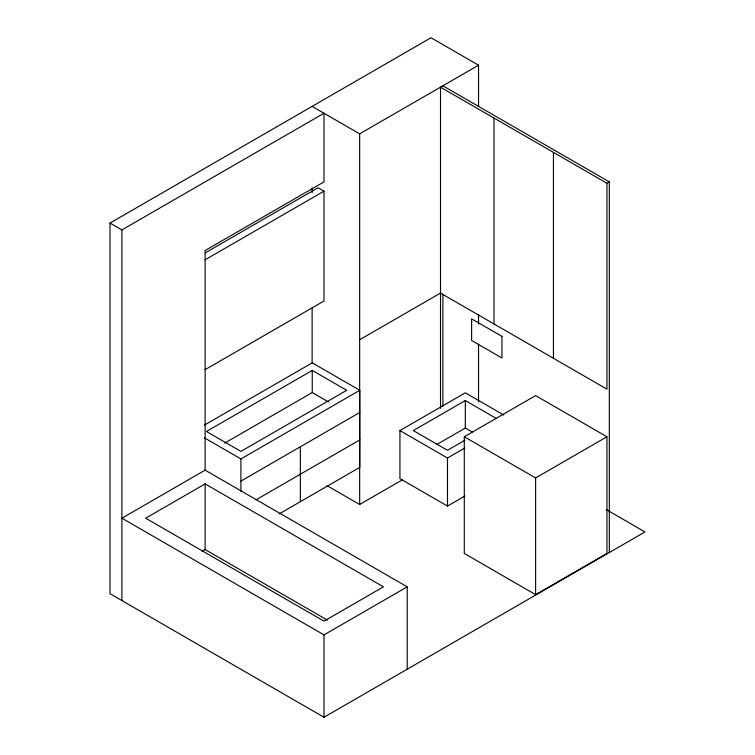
<?xml version="1.0" encoding="UTF-8"?>
<svg xmlns="http://www.w3.org/2000/svg" width="755" height="755" viewBox="0 0 755 755"><rect width="100%" height="100%" fill="white"/><g stroke="black" fill="none" stroke-linecap="round" stroke-linejoin="round"><path stroke-width="1.13" d="M606.18 509.531L644.987 531.935L323.999 717.25L110.013 593.704L110.013 223.065L431.001 37.75L478.547 65.204L478.547 106.389M110.013 223.065L121.904 229.926L323.999 113.25L323.999 181.889L205.124 250.518L205.124 470.157L407.219 586.843L407.219 669.204M312.117 106.389L359.663 133.843L478.547 65.204M205.275 252.859L318.063 187.75L323.999 191.175L323.999 301L205.124 369.639M205.124 259.814L323.999 191.175M440.505 408.389L440.505 87.165L606.944 183.257L609.323 181.889L609.323 552.528M204.539 425.027L312.249 362.844L359.795 390.297L359.795 467.364L279.199 513.9M359.663 339.75L440.505 293.082L606.944 389.165L606.944 183.257M312.249 370.403L206.445 431.482L240.921 451.386L346.715 390.297L312.249 370.403L312.249 392.553L224.763 443.062M205.124 470.157L121.904 518.204L323.999 634.889L407.219 586.843M204.492 437.909L240.921 458.936L359.795 390.297M205.124 483.889L145.677 518.204L323.999 621.157L383.446 586.843L205.124 483.889L205.124 549.546L327.396 620.138M240.921 481.095L359.795 412.457M256.03 499.819L359.795 439.91M464.853 496.054L447.488 506.077L399.933 478.623L399.933 430.577L465.316 392.827L503.764 415.023M202.095 551.292L205.124 549.546M496.479 418.544L465.316 400.556L413.315 430.577L447.488 450.31L464.825 440.297M436.767 444.516L465.316 428.038L472.356 432.096M464.287 436.777L535.616 395.592L606.944 436.777L606.944 553.453L535.616 594.638L464.287 553.453L464.287 436.777L535.616 477.953L606.944 436.777M327.057 485.654L359.663 504.482L402.339 479.84M399.933 430.577L447.488 458.03L464.853 448.008M442.883 85.796L609.323 181.889M312.249 392.553L328.463 401.924M553.443 152.368L553.443 358.285M535.616 477.953L535.616 594.638M494.006 118.054L494.006 323.961M478.547 314.646L478.547 324.065M478.547 344.063L478.547 401.717M465.316 400.556L465.316 428.038M447.488 458.03L447.488 506.077M442.883 294.186L442.883 406.03M359.663 133.843L359.663 504.482M323.999 634.889L323.999 717.25M312.117 187.986L312.117 192.695M312.117 308.172L312.117 363.551M300.358 446.771L300.358 501.688M240.921 458.936L240.921 491.392M121.904 229.926L121.904 600.565M501.952 336.362L471.62 318.846L471.62 340.496L501.952 358.002L501.952 336.362"/></g></svg>
